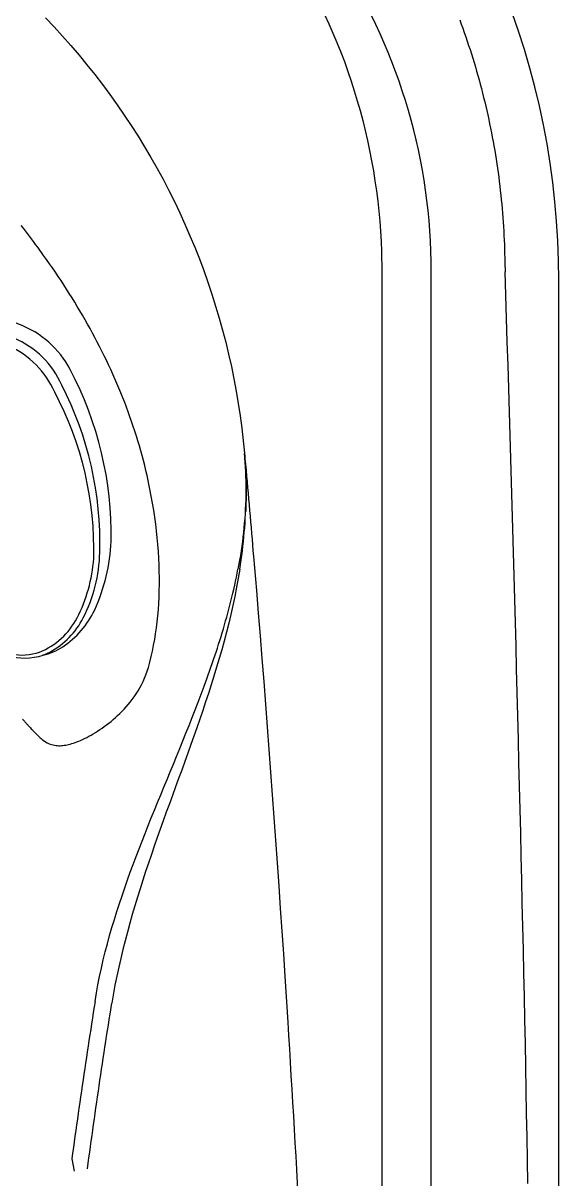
# Model space of a CAD drawing. Extents: x 527 to 614, y 487 to 635.
# Drawn here: x 605.54 to 613.64, y 566.17 to 583.65 of the extents above; entities that cross this region are included whole.
import ezdxf

# ---------------------------------------------------------------- set-up
doc = ezdxf.new("R2010")
doc.units = 0
doc.header["$MEASUREMENT"] = 0
for name, color, linetype in [('1', 4, 'Continuous'), ('1_CYAN', 4, 'Continuous'), ('2', 2, 'Continuous')]:
    doc.layers.add(name, color=color, linetype=linetype)

# ---------------------------------------------------------------- blocks, each defined once
blk = doc.blocks.new('Pillow07')
at = {"layer": '1_CYAN', "color": 4, "linetype": 'Continuous'}
blk.add_lwpolyline([(-2.358, -0.87, -0.006603), (-5.745, -0.616, -0.021924), (-6.178, -0.554, -0.081502), (-6.683, -0.382, -0.155149), (-7.057, -0.002, -0.083013), (-7.178, 0.3, -0.136326), (-7.125, 1.034, -0.096778), (-6.565, 1.944, -0.127397), (-4.291, 3.344, -0.186872), (-3.258, 3.28, 0.065625), (-1.71, 2.868, 0.071435), (1.71, 2.868, 0.065625), (3.258, 3.28, -0.186872), (4.291, 3.344, -0.127397), (6.565, 1.944, -0.096778), (7.125, 1.034, -0.136326), (7.178, 0.3, -0.083013), (7.057, -0.002, -0.155149), (6.683, -0.382, -0.081502), (6.178, -0.554, -0.021924), (5.745, -0.616, -0.006603), (2.358, -0.87, -0.02343)], format="xyb", close=True, dxfattribs=at)
at = {"layer": '1_CYAN', "color": 3, "linetype": 'Continuous'}
for points in [[(-7.051, -0.007, -0.035917), (-7.097, 0.106, -0.150356), (-7.089, 0.827, -0.114334), (-6.565, 1.702, -0.12673), (-4.367, 3.088, -0.194366), (-3.357, 3.079, 0.069606), (-1.71, 2.626, 0.073636), (1.71, 2.626, 0.069606), (3.357, 3.079, -0.194366), (4.367, 3.088, -0.12673), (6.565, 1.702, -0.114334), (7.089, 0.827, -0.150356), (7.097, 0.106, -0.034443), (7.053, -0.003)], [(-5.745, -0.616, -0.03429), (-6.274, -0.516, -0.087533), (-6.708, -0.327, -0.132713), (-6.986, -0.006, -0.179167), (-7.021, 0.761, -0.10283), (-6.565, 1.573, -0.130003), (-4.366, 2.938, -0.182201), (-3.385, 2.942, 0.065189), (-1.71, 2.497, 0.071467), (1.71, 2.497, 0.065189), (3.385, 2.942, -0.182201), (4.366, 2.938, -0.130003), (6.565, 1.573, -0.10283), (7.021, 0.761, -0.179167), (6.986, -0.006, -0.132713), (6.708, -0.327, -0.087533), (6.274, -0.516, -0.03429), (5.745, -0.616)], [(-0.014, 1.929, 0.082097), (-2.745, 1.506, 0.081749), (-3.889, 0.917, 0.10997), (-4.213, 0.537, 0.288824), (-4.2, 0.045, 0.128848), (-3.81, -0.311, 0.064282), (-3.023, -0.615, 0.029904), (-2.157, -0.782, 0.020061), (-1.104, -0.879, 0.013811), (0, -0.907, 0.013811), (1.104, -0.879, 0.020061), (2.157, -0.782, 0.029904), (3.023, -0.615, 0.064282), (3.81, -0.311, 0.128848), (4.2, 0.045, 0.288824), (4.213, 0.537, 0.10997), (3.889, 0.917, 0.081749), (2.745, 1.506, 0.082097), (0.014, 1.929)], [(0.011, 1.79, 0.069931), (-2.482, 1.457, 0.085576), (-3.783, 0.864, 0.092534), (-4.083, 0.559, 0.328712), (-4.083, 0.027, 0.110973), (-3.715, -0.285, 0.062647), (-2.923, -0.588, 0.030211), (-2.047, -0.756, 0.019896), (-1.004, -0.852, 0.013777), (0, -0.878, 0.013777), (1.004, -0.852, 0.019896), (2.047, -0.756, 0.030211), (2.923, -0.588, 0.062647), (3.715, -0.285, 0.110973), (4.083, 0.027, 0.328712), (4.083, 0.559, 0.092534), (3.783, 0.864, 0.085576), (2.482, 1.457, 0.069931), (-0.011, 1.79)], [(-0.673, -0.235, -0.282153), (-0.657, 0.213, -0.468167), (0.424, 0.365), (0.53, 0.464, 0.460953), (-0.64, 0.337, 0.238725), (-0.726, -0.14, 0.137161), (-0.575, -0.35, 0.261069), (-0.572, -0.35, 0.46986), (-0.572, -0.349, -0.265453), (-0.636, -0.154, -0.195188), (-0.504, 0.022, -0.314105), (0, 0), (0.103, 0.084, 0.355977), (-0.538, 0.084, 0.328478), (-0.641, -0.257, -0.416518), (-0.642, -0.26, -0.387302), (-0.648, -0.259, -0.279485), (-0.621, 0.078, -0.429748), (0.212, 0.176), (0.318, 0.268, 0.422176), (-0.607, 0.19, 0.293997), (-0.668, -0.234, -0.469659), (-0.669, -0.236, -0.320928), (-0.673, -0.236)], [(-0.103, -0.081, 0.285107), (0.492, -0.111, 0.365107), (0.641, 0.3, -0.389885), (0.642, 0.303, -0.434748), (0.648, 0.302, -0.361319), (0.536, -0.156, -0.307672), (-0.212, -0.163), (-0.318, -0.239, 0.290786), (0.528, -0.239, 0.371252), (0.668, 0.272, -0.388988), (0.669, 0.275, -0.244043), (0.673, 0.274, -0.383995), (0.537, -0.307, -0.280367), (-0.424, -0.313), (-0.53, -0.383, 0.237756), (0.409, -0.447, 0.379998), (0.74, 0.108, 0.130298), (0.575, 0.42, 0.419454), (0.572, 0.419, 0.370938), (0.572, 0.418, -0.227085), (0.632, 0.16, -0.183703), (0.51, -0.012, -0.310404), (0, 0), (-0.106, -0.083)]]:
    blk.add_lwpolyline(points, format="xyb", dxfattribs=at)
blk = doc.blocks.new('VANGUARD')
at = {"layer": '1', "color": 3, "linetype": 'Continuous'}
blk.add_line((84.809, 11.87), (84.809, 74.867), dxfattribs=at)
at = {"layer": '1', "color": 4}
blk.add_lwpolyline([(86.737, 74.737, 0.414214), (74.737, 86.737), (12, 86.737, 0.414214), (0, 74.737), (0, 12, 0.414214), (12, 0), (74.737, 0, 0.414214), (86.737, 12)], format="xyb", close=True, dxfattribs=at)
at = {"layer": '1', "color": 3, "linetype": 'Continuous'}
for points in [[(85.239, 78.678), (85.262, 78.613), (85.285, 78.549), (85.308, 78.485), (85.331, 78.42), (85.352, 78.355), (85.374, 78.29), (85.395, 78.225), (85.416, 78.16), (85.436, 78.095), (85.456, 78.03), (85.476, 77.964), (85.495, 77.899), (85.513, 77.833), (85.532, 77.767), (85.549, 77.701), (85.567, 77.635), (85.584, 77.569), (85.6, 77.503), (85.617, 77.436), (85.632, 77.37), (85.648, 77.303), (85.663, 77.237), (85.677, 77.17), (85.691, 77.103), (85.705, 77.036), (85.719, 76.969), (85.731, 76.902), (85.744, 76.835), (85.756, 76.768), (85.768, 76.701), (85.779, 76.633), (85.79, 76.566), (85.8, 76.499), (85.81, 76.431), (85.819, 76.364), (85.828, 76.296), (85.837, 76.228), (85.845, 76.161), (85.853, 76.093), (85.861, 76.025), (85.868, 75.957), (85.874, 75.889), (85.88, 75.821), (85.886, 75.753), (85.892, 75.685), (85.896, 75.617), (85.901, 75.549), (85.905, 75.481), (85.908, 75.413), (85.911, 75.344), (85.914, 75.276), (85.916, 75.208), (85.918, 75.139), (85.92, 75.07), (85.921, 75.001), (85.924, 74.864)], [(84.809, 74.867), (84.808, 75.021), (84.804, 75.176), (84.798, 75.33), (84.788, 75.484), (84.776, 75.638), (84.762, 75.791), (84.744, 75.945), (84.724, 76.098), (84.701, 76.252), (84.675, 76.404), (84.646, 76.556), (84.615, 76.708), (84.581, 76.859), (84.544, 77.009), (84.505, 77.159), (84.463, 77.307), (84.419, 77.456), (84.371, 77.603), (84.322, 77.75), (84.269, 77.896), (84.215, 78.04), (84.158, 78.183), (84.098, 78.325), (84.036, 78.466), (83.973, 78.606), (83.906, 78.744)], [(83.197, 78.758), (83.261, 78.618), (83.323, 78.477), (83.383, 78.334), (83.441, 78.189), (83.496, 78.044), (83.548, 77.897), (83.598, 77.749), (83.646, 77.601), (83.691, 77.452), (83.733, 77.302), (83.773, 77.151), (83.81, 77), (83.845, 76.849), (83.877, 76.697), (83.907, 76.545), (83.934, 76.392), (83.958, 76.24), (83.98, 76.087), (84, 75.934), (84.016, 75.782), (84.031, 75.629), (84.042, 75.477), (84.051, 75.324), (84.057, 75.172), (84.061, 74.869)], [(78.861, 75.237), (78.83, 75.279), (78.8, 75.32), (78.769, 75.361), (78.738, 75.402), (78.707, 75.443), (78.676, 75.484), (78.645, 75.525), (78.613, 75.566)], [(80.513, 71.782), (80.496, 71.858), (80.478, 71.933), (80.459, 72.007), (80.439, 72.082), (80.419, 72.156), (80.398, 72.23), (80.376, 72.304), (80.354, 72.378), (80.33, 72.451), (80.306, 72.525), (80.281, 72.598), (80.256, 72.671), (80.23, 72.743), (80.203, 72.816), (80.176, 72.888), (80.148, 72.959), (80.119, 73.031), (80.089, 73.102), (80.059, 73.173), (80.029, 73.244), (79.997, 73.315), (79.966, 73.385), (79.933, 73.455), (79.9, 73.525), (79.866, 73.594), (79.832, 73.663), (79.797, 73.732), (79.762, 73.801), (79.726, 73.869), (79.69, 73.937), (79.653, 74.005), (79.615, 74.072), (79.577, 74.139), (79.539, 74.206), (79.5, 74.273), (79.46, 74.339), (79.42, 74.405), (79.38, 74.471), (79.339, 74.536), (79.298, 74.601), (79.256, 74.666), (79.214, 74.731), (79.171, 74.795), (79.128, 74.859), (79.084, 74.923), (79.04, 74.986), (78.996, 75.049), (78.951, 75.112), (78.861, 75.237)], [(84.061, 74.869), (84.061, 71.719), (84.061, 68.569), (84.061, 65.419), (84.061, 62.269), (84.061, 59.119), (84.061, 55.969), (84.061, 52.819), (84.061, 49.669), (84.061, 46.519), (84.061, 43.369), (84.061, 40.219), (84.061, 37.069), (84.061, 33.919), (84.061, 30.769), (84.061, 27.619), (84.061, 24.469), (84.061, 21.319), (84.061, 18.169), (84.061, 11.869)], [(86.271, 61.067), (86.265, 61.421), (86.258, 61.775), (86.251, 62.128), (86.245, 62.482), (86.238, 62.836), (86.231, 63.19), (86.223, 63.544), (86.216, 63.897), (86.209, 64.251), (86.201, 64.605), (86.193, 64.959), (86.185, 65.313), (86.177, 65.666), (86.169, 66.02), (86.161, 66.374), (86.152, 66.728), (86.144, 67.082), (86.135, 67.435), (86.126, 67.789), (86.118, 68.143), (86.109, 68.497), (86.099, 68.85), (86.09, 69.204), (86.081, 69.558), (86.071, 69.912), (86.061, 70.266), (86.052, 70.619), (86.042, 70.973), (86.032, 71.327), (86.021, 71.681), (86.011, 72.034), (86.001, 72.388), (85.99, 72.742), (85.98, 73.096), (85.969, 73.449), (85.958, 73.803), (85.947, 74.157), (85.924, 74.864)], [(81.987, 72.122), (81.992, 72.051), (81.997, 71.98), (82.001, 71.909), (82.005, 71.838), (82.007, 71.768), (82.008, 71.697), (82.009, 71.626), (82.008, 71.555), (82.007, 71.484), (82.005, 71.413), (82.003, 71.342), (81.999, 71.272), (81.995, 71.201), (81.99, 71.13), (81.984, 71.06), (81.978, 70.99), (81.97, 70.92), (81.963, 70.85), (81.954, 70.78), (81.945, 70.71), (81.934, 70.64), (81.924, 70.571), (81.912, 70.501), (81.888, 70.363)], [(81.916, 70.366), (81.926, 70.435), (81.936, 70.504), (81.946, 70.573), (81.955, 70.643), (81.963, 70.713), (81.971, 70.782), (81.978, 70.852), (81.984, 70.922), (81.99, 70.992), (81.995, 71.063), (81.999, 71.133), (82.003, 71.203), (82.006, 71.274), (82.009, 71.344), (82.01, 71.415), (82.011, 71.486), (82.012, 71.556), (82.011, 71.627), (82.01, 71.698), (82.008, 71.769), (82.005, 71.839), (82.002, 71.91), (81.998, 71.981), (81.987, 72.122)], [(81.987, 72.122), (81.99, 72.078), (81.993, 72.033), (81.996, 71.989), (81.998, 71.945), (82.001, 71.901), (82.003, 71.856), (82.005, 71.812), (82.006, 71.768), (82.008, 71.723), (82.009, 71.679), (82.01, 71.635), (82.01, 71.591), (82.011, 71.546), (82.011, 71.502), (82.01, 71.458), (82.01, 71.414), (82.009, 71.37), (82.008, 71.326), (82.005, 71.238)], [(80.534, 68.877), (80.556, 68.958), (80.577, 69.042), (80.596, 69.126), (80.613, 69.212), (80.629, 69.299), (80.643, 69.387), (80.656, 69.477), (80.667, 69.568), (80.677, 69.659), (80.685, 69.752), (80.691, 69.847), (80.696, 69.942), (80.699, 70.038), (80.701, 70.135), (80.701, 70.233), (80.699, 70.332), (80.696, 70.432), (80.691, 70.532), (80.685, 70.633), (80.677, 70.736), (80.667, 70.838), (80.656, 70.942), (80.644, 71.046), (80.629, 71.151), (80.614, 71.256), (80.596, 71.362), (80.578, 71.467), (80.558, 71.573), (80.513, 71.782)], [(81.916, 70.366), (81.892, 70.227), (81.867, 70.09), (81.84, 69.953), (81.811, 69.816), (81.781, 69.68), (81.748, 69.545), (81.714, 69.411), (81.679, 69.277), (81.642, 69.143), (81.604, 69.011), (81.565, 68.879), (81.525, 68.747), (81.484, 68.616), (81.442, 68.485), (81.399, 68.355), (81.356, 68.225), (81.311, 68.096), (81.267, 67.966), (81.222, 67.838), (81.176, 67.709), (81.13, 67.581), (81.084, 67.452), (81.037, 67.324), (80.991, 67.197), (80.944, 67.069), (80.898, 66.941), (80.851, 66.813), (80.805, 66.686), (80.759, 66.558), (80.713, 66.43), (80.668, 66.302), (80.623, 66.174), (80.579, 66.046), (80.535, 65.917), (80.492, 65.788), (80.45, 65.659), (80.408, 65.529), (80.367, 65.399), (80.328, 65.268), (80.289, 65.137), (80.252, 65.006), (80.216, 64.874), (80.181, 64.741), (80.147, 64.608), (80.115, 64.475), (80.085, 64.34), (80.056, 64.206), (80.029, 64.07), (79.981, 63.798)], [(81.376, 68.592), (81.397, 68.649), (81.418, 68.706), (81.439, 68.764), (81.459, 68.821), (81.479, 68.879), (81.499, 68.937), (81.519, 68.995), (81.538, 69.053), (81.558, 69.111), (81.576, 69.169), (81.595, 69.228), (81.614, 69.286), (81.632, 69.345), (81.65, 69.403), (81.667, 69.462), (81.685, 69.521), (81.701, 69.581), (81.718, 69.64), (81.734, 69.699), (81.75, 69.759), (81.766, 69.819), (81.781, 69.879), (81.796, 69.939), (81.81, 69.999), (81.824, 70.059), (81.838, 70.12), (81.851, 70.181), (81.864, 70.241), (81.888, 70.363)], [(78.912, 67.8), (78.934, 67.781), (78.957, 67.765), (78.98, 67.75), (79.002, 67.737), (79.025, 67.726), (79.048, 67.717), (79.071, 67.71), (79.093, 67.704), (79.115, 67.699), (79.138, 67.696), (79.159, 67.694), (79.181, 67.693), (79.202, 67.693), (79.223, 67.694), (79.243, 67.696), (79.263, 67.699), (79.284, 67.702), (79.305, 67.706), (79.327, 67.711), (79.35, 67.717), (79.375, 67.724), (79.4, 67.732), (79.426, 67.741), (79.453, 67.751), (79.481, 67.762), (79.509, 67.774), (79.539, 67.788), (79.57, 67.802), (79.602, 67.818), (79.634, 67.835), (79.667, 67.853), (79.7, 67.872), (79.733, 67.892), (79.767, 67.914), (79.8, 67.936), (79.834, 67.959), (79.868, 67.983), (79.902, 68.008), (79.936, 68.034), (79.969, 68.061), (80.003, 68.089), (80.036, 68.118), (80.069, 68.148), (80.101, 68.179), (80.134, 68.211), (80.166, 68.244), (80.197, 68.279), (80.229, 68.316), (80.26, 68.354), (80.291, 68.394), (80.32, 68.435), (80.349, 68.478), (80.377, 68.522), (80.404, 68.568), (80.43, 68.616), (80.454, 68.665), (80.477, 68.716), (80.497, 68.768), (80.534, 68.877)], [(79.728, 63.825), (79.749, 63.952), (79.772, 64.077), (79.797, 64.202), (79.824, 64.327), (79.853, 64.451), (79.883, 64.574), (79.915, 64.697), (79.948, 64.82), (79.983, 64.941), (80.02, 65.063), (80.057, 65.183), (80.096, 65.304), (80.136, 65.423), (80.177, 65.543), (80.218, 65.662), (80.261, 65.78), (80.304, 65.898), (80.348, 66.016), (80.393, 66.133), (80.439, 66.25), (80.485, 66.367), (80.531, 66.484), (80.578, 66.601), (80.625, 66.717), (80.672, 66.834), (80.72, 66.95), (80.768, 67.066), (80.816, 67.183), (80.864, 67.299), (80.912, 67.416), (80.96, 67.532), (81.007, 67.649), (81.055, 67.766), (81.102, 67.883), (81.149, 68), (81.196, 68.118), (81.242, 68.236), (81.287, 68.354), (81.376, 68.592)], [(79.728, 63.825), (79.714, 63.741), (79.701, 63.656), (79.688, 63.571), (79.675, 63.486), (79.662, 63.401), (79.649, 63.317), (79.636, 63.232), (79.623, 63.147), (79.61, 63.062), (79.597, 62.977), (79.585, 62.892), (79.572, 62.807), (79.559, 62.722), (79.547, 62.637), (79.534, 62.552), (79.522, 62.467), (79.51, 62.381), (79.497, 62.296), (79.485, 62.211), (79.473, 62.126), (79.461, 62.041), (79.449, 61.955), (79.436, 61.87), (79.424, 61.785), (79.412, 61.699), (79.4, 61.614), (79.389, 61.529), (79.377, 61.443), (79.413, 61.257)], [(79.612, 61.291), (79.623, 61.375), (79.635, 61.459), (79.647, 61.543), (79.658, 61.627), (79.67, 61.711), (79.682, 61.795), (79.694, 61.878), (79.706, 61.962), (79.718, 62.046), (79.73, 62.13), (79.742, 62.213), (79.754, 62.297), (79.766, 62.38), (79.778, 62.464), (79.79, 62.548), (79.802, 62.631), (79.815, 62.715), (79.827, 62.798), (79.84, 62.882), (79.852, 62.965), (79.865, 63.049), (79.878, 63.132), (79.89, 63.215), (79.903, 63.299), (79.916, 63.382), (79.929, 63.465), (79.942, 63.548), (79.955, 63.632), (79.981, 63.798)]]:
    blk.add_lwpolyline(points, dxfattribs=at)
at = {"layer": '1', "color": 2}
for points in [[(78.978, 78.708), (79.108, 78.571), (79.237, 78.431), (79.362, 78.289), (79.486, 78.144), (79.606, 77.998), (79.725, 77.849), (79.84, 77.699), (79.953, 77.547), (80.063, 77.392), (80.17, 77.236), (80.275, 77.078), (80.377, 76.918), (80.476, 76.757), (80.572, 76.594), (80.665, 76.429), (80.755, 76.263), (80.842, 76.095), (80.927, 75.926), (81.008, 75.755), (81.086, 75.583), (81.162, 75.41), (81.234, 75.235), (81.304, 75.06), (81.37, 74.883), (81.433, 74.705), (81.493, 74.526), (81.55, 74.345), (81.604, 74.164), (81.655, 73.982), (81.702, 73.799), (81.747, 73.616), (81.788, 73.431), (81.826, 73.246), (81.861, 73.06), (81.893, 72.873), (81.921, 72.686), (81.946, 72.499), (81.987, 72.122)], [(81.987, 72.122), (81.994, 72.035), (82.002, 71.948), (82.01, 71.861), (82.017, 71.774), (82.025, 71.688), (82.033, 71.601), (82.04, 71.514), (82.048, 71.427), (82.055, 71.34), (82.063, 71.253), (82.071, 71.166), (82.078, 71.079), (82.085, 70.993), (82.093, 70.906), (82.1, 70.819), (82.108, 70.732), (82.115, 70.645), (82.122, 70.558), (82.137, 70.384)], [(82.137, 70.384), (82.166, 70.041), (82.194, 69.698), (82.222, 69.354), (82.249, 69.011), (82.277, 68.667), (82.303, 68.324), (82.33, 67.98), (82.356, 67.637), (82.381, 67.293), (82.407, 66.95), (82.432, 66.606), (82.456, 66.262), (82.481, 65.919), (82.504, 65.575), (82.528, 65.231), (82.551, 64.887), (82.574, 64.544), (82.596, 64.2), (82.64, 63.512)], [(82.64, 63.512), (82.652, 63.309), (82.665, 63.106), (82.677, 62.903), (82.689, 62.7), (82.702, 62.497), (82.714, 62.294), (82.725, 62.091), (82.737, 61.888), (82.749, 61.685), (82.76, 61.482), (82.771, 61.279), (82.783, 61.076), (82.794, 60.873), (82.805, 60.67), (82.815, 60.467), (82.826, 60.264), (82.837, 60.061), (82.847, 59.858), (82.868, 59.452)]]:
    blk.add_lwpolyline(points, dxfattribs=at)
at = {"layer": '1', "color": 3, "linetype": 'Continuous'}
blk.add_lwpolyline([(78.629, 68.099, 0.001735), (78.66, 68.064, 0.001957), (78.691, 68.029, 0.002389), (78.722, 67.995, 0.001949), (78.75, 67.964, 0.000787), (78.776, 67.937, 0.002793), (78.807, 67.904, 0.005237), (78.853, 67.858, 0.00289), (78.912, 67.8, 0.001642)], format="xyb", dxfattribs=at)
at = {"layer": '2', "linetype": 'Continuous', "xscale": -1, "rotation": 315}
blk.add_blockref('Pillow07', (73.953, 74.054), dxfattribs=at)

msp = doc.modelspace()

# ---------------------------------------------------------------- block references
at = {"layer": '1'}
msp.add_blockref('VANGUARD', (526.9, 505.027), dxfattribs=at)

doc.saveas('drawing.dxf')
